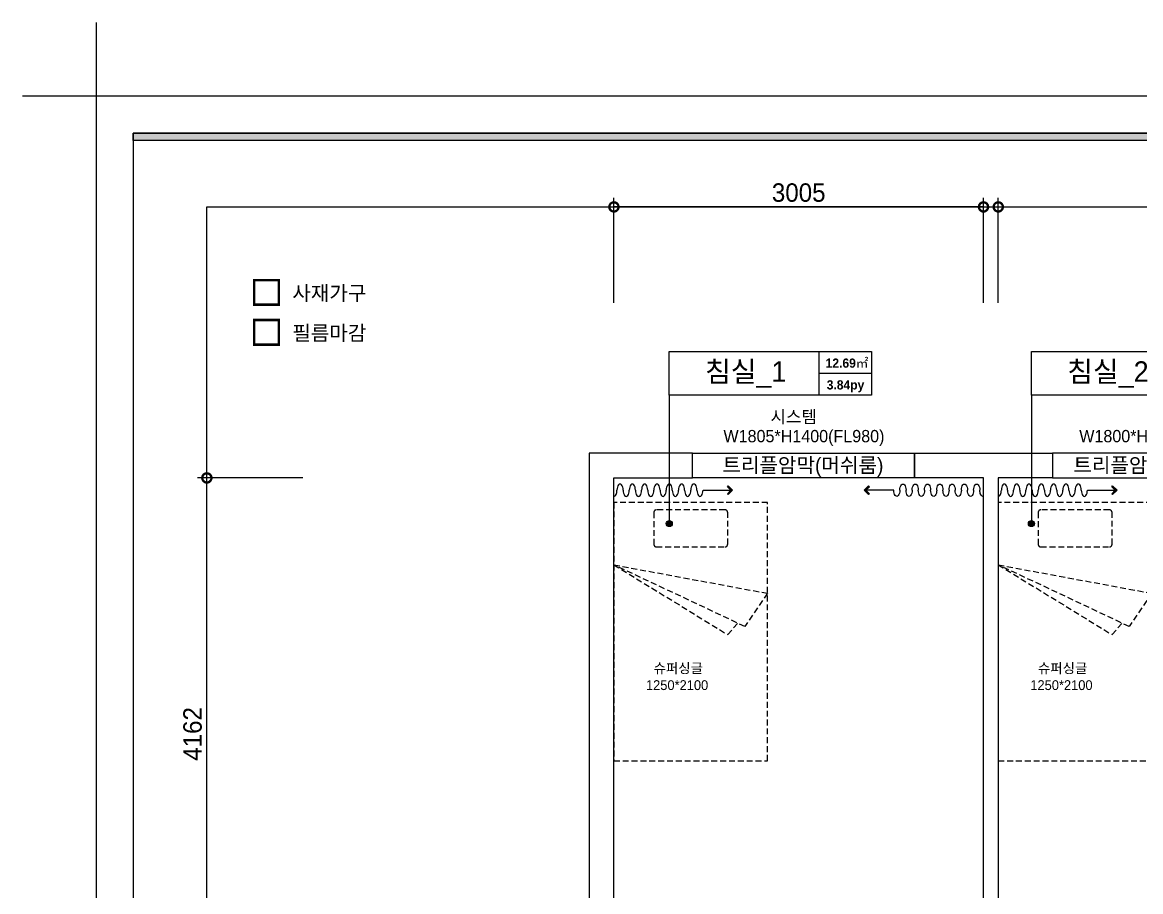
# Model space of a CAD drawing. Header units: millimetres. Extents: x 346859 to 753976, y -86090 to 5333.
# Drawn here: x 396899 to 405991, y -16595 to -9529 of the extents above; entities that cross this region are included whole.
import ezdxf
from ezdxf.enums import TextEntityAlignment as Align

# ---------------------------------------------------------------- set-up
doc = ezdxf.new("R2010")
doc.units = ezdxf.units.MM
doc.header["$LTSCALE"] = 60
doc.linetypes.add('DH-HID2', pattern=[1.2, 0.8, -0.4])
doc.linetypes.add('HID2', pattern=[1, 0.5, -0.5])
for name, color, linetype in [('0-ELC TEXT', 7, 'Continuous'), ('01. F-소품', 3, 'Continuous'), ('03-TEXT', 3, 'Continuous'), ('04-WIN', 4, 'Continuous'), ('07-DIM WAL', 5, 'Continuous'), ('2CONTINUOUS', 2, 'Continuous'), ('3.기호.계단선', 30, 'Continuous'), ('FORM(YOURNAME)-1', 1, 'Continuous'), ('FORM(YOURNAME)-11', 1, 'Continuous'), ('FU-FURM', 251, 'DH-HID2'), ('설비', 140, 'Continuous')]:
    doc.layers.add(name, color=color, linetype=linetype)
doc.styles.add('YOURNAME', font='HY울릉도M.TTF')
doc.styles.add('넥슨고딕', font='NEXONLv1GothicBold.ttf')
doc.styles.add('스타일1', font='HY울릉도M.TTF')
doc.styles.add('코레일둥고', font='Korail_Round_Gothic_Medium.ttf')
doc.dimstyles.new('60', dxfattribs={"dimscale": 60, "dimtxt": 2.5, "dimasz": 2.5, "dimexe": 1.25, "dimexo": 2, "dimtad": 1, "dimdec": 0, "dimtxsty": '스타일1', "dimblk": 'DOTSMALL', "dimcen": 2.5, "dimclrd": 1, "dimclre": 1, "dimclrt": 2, "dimadec": 0, "dimazin": 0, "dimtfac": 1, "dimtdec": 0, "dimtix": 1, "dimtmove": 0, "dimatfit": 3, "dimldrblk": 'DOTSMALL', "dimfxl": 1.25, "dimarcsym": 0})

# ---------------------------------------------------------------- blocks, each defined once
blk = doc.blocks.new('FORM-ELEVATION')
at = {"layer": 'FORM(YOURNAME)-11'}
h = blk.add_hatch(color=256, dxfattribs=at)
h.dxf.hatch_style = 1
h.paths.add_polyline_path([(-10309, 35708), (71691, 35708), (71691, 35508), (-10309, 35508)])
h.paths.add_polyline_path([(-10309, -21492), (71691, -21492), (71691, -21692), (-10309, -21692)])
at = {"layer": 'Defpoints', "color": 1}
blk.add_lwpolyline([(-11309, 38708), (-11309, 36708), (-13309, 36708)], dxfattribs=at)
at = {"layer": 'Defpoints', "color": 158}
for points in [[(-10309, -21692), (71691, -21692), (71691, 35708), (-10309, 35708)], [(-8309, 33708), (61071, 33708), (61071, -19692), (-8309, -19692)]]:
    blk.add_lwpolyline(points, close=True, dxfattribs=at)
at = {"layer": 'FORM(YOURNAME)-11', "color": 250}
blk.add_lwpolyline([(-11309, -22692), (72691, -22692), (72691, 36708), (-11309, 36708)], close=True, dxfattribs=at)
at = {"layer": 'FORM(YOURNAME)-11'}
blk.add_lwpolyline([(-10309, 35708), (71691, 35708), (71691, 35508), (-10309, 35508)], close=True, dxfattribs=at)
at = {"layer": 'FORM(YOURNAME)-11', "color": 3, "style": 'YOURNAME'}
for tag, height, p in [('1', 450, (71041, -1219)), ('2', 450, (71041, -1863)), ('3', 450, (71041, -3150)), ('4', 450, (71041, -5081)), ('5', 515, (71041, -7398)), ('6', 515, (71041, -9650)), ('7', 515, (71041, -11903)), ('8', 515, (71041, -14155)), ('9', 515, (71041, -16408)), ('10', 515, (66791, -18596)), ('11', 515, (71041, -18660)), ('12', 515, (66791, -20848)), ('13', 515, (71041, -20848))]:
    blk.add_attdef(tag, text='', height=height, dxfattribs=at).set_placement(p, align=Align.MIDDLE_RIGHT)
blk = doc.blocks.new('VUSAUSEH')
at = {"layer": '04-WIN'}
for points in [[(404153.2, 44145.2), (404153.2, 43945.2), (402348.2, 43945.2), (402348.2, 44145.2)], [(405273.2, 44145.2), (405273.2, 43945.2), (407073.2, 43945.2), (407073.2, 44145.2)]]:
    blk.add_lwpolyline(points, close=True, dxfattribs=at)
at = {"layer": '2CONTINUOUS'}
for points in [[(401708.2, 39783.2), (401708.2, 43945.2), (402348.2, 43945.2), (402348.2, 44145.2), (401508.2, 44145.2), (401508.2, 36948.2)], [(404713.2, 39583.2), (404713.2, 43945.2), (404153.2, 43945.2), (404153.2, 44145.2), (405273.2, 44145.2), (405273.2, 43945.2), (404833.2, 43945.2), (404833.2, 39792.2), (407023.2, 39792.2), (407023.2, 39583.2), (404713.2, 39583.2)]]:
    blk.add_lwpolyline(points, dxfattribs=at)
at = {"layer": '0-ELC TEXT', "style": '코레일둥고'}
for s, p in [('W1805*H1400(FL980)', (402599, 44235)), ('W1800*H1400(FL925)', (405491.8, 44235))]:
    blk.add_text(s, height=100, dxfattribs=at).set_placement(p)
blk = doc.blocks.new('F-701')
at = {"layer": 'FU-FURM'}
for p, q in [((-550, -506.5), (376, -1074)), ((514, -1008), (-550, -506.5)), ((-550, -506.5), (700, -738)), ((700, -738), (514, -1008)), ((376, -1074), (460, -978))]:
    blk.add_line(p, q, dxfattribs=at)
blk.add_lwpolyline([(-550, -2100), (700, -2100), (700, 0), (-550, 0)], close=True, dxfattribs=at)
blk.add_lwpolyline([(-205, -360), (355, -360, 0.414214), (375, -340), (375, -80, 0.414214), (355, -60), (-205, -60, 0.414214), (-225, -80), (-225, -340, 0.414214)], format="xyb", close=True, dxfattribs=at)
at = {"layer": 'FU-FURM', "style": '코레일둥고'}
for s, p in [('슈퍼싱글', (-227.7, -1386.7)), ('1250*2100', (-289.5, -1524.3))]:
    blk.add_text(s, height=80, dxfattribs=at).set_placement(p)
blk = doc.blocks.new('FFSFDF')
at = {"layer": '01. F-소품'}
blk.add_hatch(color=8, dxfattribs=at).paths.add_polyline_path([(1567672.9, 1746751.1), (1567679.9, 1746744.1), (1567715.3, 1746779.4), (1567679.9, 1746814.8), (1567672.9, 1746807.7), (1567701.2, 1746779.4)])
at = {"layer": '01. F-소품', "color": 8}
for p, q in [((1567474.8, 1746779.4), (1567701.2, 1746779.4)), ((1567672.9, 1746807.7), (1567679.9, 1746814.8)), ((1567672.9, 1746751.1), (1567679.9, 1746744.1))]:
    blk.add_line(p, q, dxfattribs=at)
for points in [[(1567672.9, 1746807.7), (1567701.2, 1746779.4), (1567672.9, 1746751.1)], [(1567679.9, 1746814.8), (1567715.3, 1746779.4), (1567679.9, 1746744.1)]]:
    blk.add_lwpolyline(points, dxfattribs=at)
for centre, start_param, end_param in [((1566749.8, 1746779.4), 6.283185, 7.853982), ((1566799.8, 1746779.4), 1.570796, 4.712389), ((1566849.8, 1746779.4), 4.712389, 7.853982), ((1566899.8, 1746779.4), 1.570796, 4.712389), ((1566949.8, 1746779.4), 4.712389, 7.853982), ((1566999.8, 1746779.4), 1.570796, 4.712389), ((1567049.8, 1746779.4), 4.712389, 7.853982), ((1567099.8, 1746779.4), 1.570796, 4.712389), ((1567149.8, 1746779.4), 4.712389, 7.853982), ((1567199.8, 1746779.4), 1.570796, 4.712389), ((1567249.8, 1746779.4), 4.712389, 7.853982), ((1567299.8, 1746779.4), 1.570796, 4.712389), ((1567349.8, 1746779.4), 4.712389, 7.853982), ((1567399.8, 1746779.4), 1.570796, 4.712389), ((1567449.8, 1746779.4), 4.712389, 7.853982)]:
    blk.add_ellipse(centre, major_axis=(0, -50), ratio=0.5, start_param=start_param, end_param=end_param, dxfattribs=at)
blk = doc.blocks.new('_DotSmall')
at = {"color": 0, "linetype": 'ByBlock', "const_width": 0.5}
blk.add_lwpolyline([(-0.0625, 0, 1), (0.0625, 0, 1)], format="xyb", close=True, dxfattribs=at)
blk = doc.blocks.new('*D194')
at = {"layer": '07-DIM WAL', "color": 1, "lineweight": -2, "transparency": 16777216}
for p, q in [((399178.7, -13232.4), (398323.7, -13232.4)), ((398398.7, -17394.4), (398398.7, -13232.4)), ((399178.7, -17394.4), (398323.7, -17394.4))]:
    blk.add_line(p, q, dxfattribs=at)
at = {"layer": 'Defpoints', "color": 0, "transparency": 16777216}
for p in [(398398.7, -13232.4), (399298.7, -13232.4), (399298.7, -17394.4)]:
    blk.add_point(p, dxfattribs=at)
at = {"layer": '07-DIM WAL', "color": 1, "lineweight": -2, "transparency": 16777216, "xscale": 150, "yscale": 150, "zscale": 150}
for p, rotation in [((398398.7, -13232.4), 90), ((398398.7, -17394.4), 270)]:
    blk.add_blockref('_DotSmall', p, dxfattribs=dict(at, rotation=rotation))
at = {"layer": '07-DIM WAL', "color": 2, "transparency": 16777216, "insert": (398283.1, -15313.4), "char_height": 150, "attachment_point": 5, "rotation": 90, "style": '스타일1'}
blk.add_mtext('4162', dxfattribs=at)
blk = doc.blocks.new('*D215')
at = {"layer": '07-DIM WAL', "color": 1, "lineweight": -2, "transparency": 16777216}
for p, q in [((401708.2, -11809.5), (401708.2, -10954.5)), ((404713.2, -11809.5), (404713.2, -10954.5)), ((404713.2, -11029.5), (401708.2, -11029.5))]:
    blk.add_line(p, q, dxfattribs=at)
at = {"layer": 'Defpoints', "color": 0, "transparency": 16777216}
for p in [(401708.2, -11029.5), (401708.2, -11929.5), (404713.2, -11929.5)]:
    blk.add_point(p, dxfattribs=at)
at = {"layer": '07-DIM WAL', "color": 1, "lineweight": -2, "transparency": 16777216, "xscale": 150, "yscale": 150, "zscale": 150, "rotation": 180}
blk.add_blockref('_DotSmall', (401708.2, -11029.5), dxfattribs=at)
at = {"layer": '07-DIM WAL', "color": 1, "lineweight": -2, "transparency": 16777216, "xscale": 150, "yscale": 150, "zscale": 150}
blk.add_blockref('_DotSmall', (404713.2, -11029.5), dxfattribs=at)
at = {"layer": '07-DIM WAL', "color": 2, "transparency": 16777216, "insert": (403210.7, -10914), "char_height": 150, "attachment_point": 5, "style": '스타일1'}
blk.add_mtext('3005', dxfattribs=at)
blk = doc.blocks.new('*D216')
at = {"layer": '07-DIM WAL', "color": 1, "lineweight": -2, "transparency": 16777216}
for p, q in [((404833.2, -11809.5), (404833.2, -10954.5)), ((407873.2, -11809.5), (407873.2, -10954.5)), ((404833.2, -11029.5), (407873.2, -11029.5))]:
    blk.add_line(p, q, dxfattribs=at)
at = {"layer": 'Defpoints', "color": 0, "transparency": 16777216}
for p in [(407873.2, -11029.5), (404833.2, -11929.5), (407873.2, -11929.5)]:
    blk.add_point(p, dxfattribs=at)
at = {"layer": '07-DIM WAL', "color": 1, "lineweight": -2, "transparency": 16777216, "xscale": 150, "yscale": 150, "zscale": 150, "rotation": 180}
blk.add_blockref('_DotSmall', (404833.2, -11029.5), dxfattribs=at)
at = {"layer": '07-DIM WAL', "color": 1, "lineweight": -2, "transparency": 16777216, "xscale": 150, "yscale": 150, "zscale": 150}
blk.add_blockref('_DotSmall', (407873.2, -11029.5), dxfattribs=at)
at = {"layer": '07-DIM WAL', "color": 2, "transparency": 16777216, "insert": (406353.2, -10914), "char_height": 150, "attachment_point": 5, "style": '스타일1'}
blk.add_mtext('3040', dxfattribs=at)

msp = doc.modelspace()

# ---------------------------------------------------------------- hatches: boundary and pattern name
at = {"layer": '0-ELC TEXT'}
h = msp.add_hatch(color=256, dxfattribs=at)
h.dxf.hatch_style = 1
edge = h.paths.add_edge_path()
edge.add_arc((402158, -13603.4), 25, -180, 180, ccw=False)
h = msp.add_hatch(color=256, dxfattribs=at)
h.dxf.hatch_style = 1
edge = h.paths.add_edge_path()
edge.add_arc((402158, -13603.4), 25, -180, 180, ccw=False)
h = msp.add_hatch(color=256, dxfattribs=at)
h.dxf.hatch_style = 1
edge = h.paths.add_edge_path()
edge.add_arc((405103.2, -13603.4), 25, -180, 180, ccw=False)
h = msp.add_hatch(color=256, dxfattribs=at)
h.dxf.hatch_style = 1
edge = h.paths.add_edge_path()
edge.add_arc((405103.2, -13603.4), 25, -180, 180, ccw=False)

# ---------------------------------------------------------------- linework, layer by layer
for p, q in [((403378, -12558.7), (403378, -12204.9)), ((403378, -12381.8), (403802.7, -12381.8)), ((402158, -12558.7), (402158, -13603.4)), ((405103.2, -12558.7), (405103.2, -13603.4))]:
    msp.add_line(p, q, dxfattribs=at)
for points in [[(402158, -12204.9), (403802.7, -12204.9), (403802.7, -12558.7), (402158, -12558.7)], [(405103.2, -12204.9), (406747.9, -12204.9), (406747.9, -12558.7), (405103.2, -12558.7)]]:
    msp.add_lwpolyline(points, close=True, dxfattribs=at)
for centre in [(402158, -13603.4), (402158, -13603.4), (405103.2, -13603.4), (405103.2, -13603.4)]:
    msp.add_circle(centre, 25, dxfattribs=at)
at = {"layer": '3.기호.계단선', "linetype": 'HID2', "const_width": 20}
msp.add_lwpolyline([(398783.6, -11824.5), (398983.6, -11824.5), (398983.6, -11624.5), (398783.6, -11624.5)], close=True, dxfattribs=at)
at = {"layer": '3.기호.계단선', "color": 140, "linetype": 'HID2', "const_width": 20}
msp.add_lwpolyline([(398783.6, -12148.9), (398983.6, -12148.9), (398983.6, -11948.9), (398783.6, -11948.9)], close=True, dxfattribs=at)

# ---------------------------------------------------------------- block references
msp.add_blockref('VUSAUSEH', (0, -57177.6))
at = {"color": 0}
for p in [(-1165041.6, -1760111.9), (-1161916.6, -1760111.9)]:
    msp.add_blockref('FFSFDF', p, dxfattribs=at)
at = {"color": 0, "xscale": -1}
msp.add_blockref('FFSFDF', (1971458, -1760111.9), dxfattribs=at)
at = {"layer": 'FORM(YOURNAME)-1', "xscale": 0.3000000000000002, "yscale": 0.3000000000000002, "zscale": 0.3000000000000002}
msp.add_blockref('FORM-ELEVATION', (400891.3, -21141.9), dxfattribs=at)
at = {"layer": 'FU-FURM', "rotation": 359.9999999999998}
for p in [(402258.2, -13432.4), (405383.2, -13432.4)]:
    msp.add_blockref('F-701', p, dxfattribs=at)

# ---------------------------------------------------------------- texts
at = {"layer": '03-TEXT'}
for s, height, style, p in [('침실_1', 166.67, '코레일둥고', (402779.8, -12451.2)), ('12.69㎡', 75, '넥슨고딕', (403603.6, -12336.7)), ('침실_2', 166.67, '코레일둥고', (405725, -12451.2)), ('3.84py', 75, '넥슨고딕', (403591.2, -12513.6))]:
    msp.add_text(s, height=height, dxfattribs=dict(at, style=style)).set_placement(p, align=Align.CENTER)
at = {"layer": '3.기호.계단선', "linetype": 'HID2', "style": '코레일둥고'}
msp.add_text('사재가구', height=120, dxfattribs=at).set_placement((399093.3, -11790.5))
at = {"layer": '3.기호.계단선', "color": 140, "linetype": 'HID2', "style": '코레일둥고'}
msp.add_text('필름마감', height=120, dxfattribs=at).set_placement((399093.3, -12114.9))
at = {"layer": '3.기호.계단선', "style": '코레일둥고'}
msp.add_text('시스템', height=100, dxfattribs=at).set_placement((402981.4, -12785.7))
at = {"layer": '설비', "color": 140, "style": '코레일둥고'}
for p in [(402590.3, -13188.6), (405443.9, -13188.6)]:
    msp.add_text('트리플암막(머쉬룸)', height=120, dxfattribs=at).set_placement(p)

# ---------------------------------------------------------------- dimensions: what is measured, and where the dimension line sits
at = {"layer": '07-DIM WAL'}
for base, p1, p2, picture, middle in [((401708.2, -11029.5), (404713.2, -11929.5), (401708.2, -11929.5), '*D215', (403210.7, -10914)), ((407873.2, -11029.5), (404833.2, -11929.5), (407873.2, -11929.5), '*D216', (406353.2, -10914))]:
    dim = msp.add_linear_dim(base=base, p1=p1, p2=p2, dimstyle='60', dxfattribs=at)
    dim.commit()
    dim.dimension.update_dxf_attribs({"geometry": picture, "text_midpoint": middle})
dim = msp.add_linear_dim(base=(398398.7, -13232.4), p1=(399298.7, -17394.4), p2=(399298.7, -13232.4), angle=90, dimstyle='60', dxfattribs=at)
dim.commit()
dim.dimension.update_dxf_attribs({"geometry": '*D194', "text_midpoint": (398283.1, -15313.4)})

doc.saveas('drawing.dxf')
